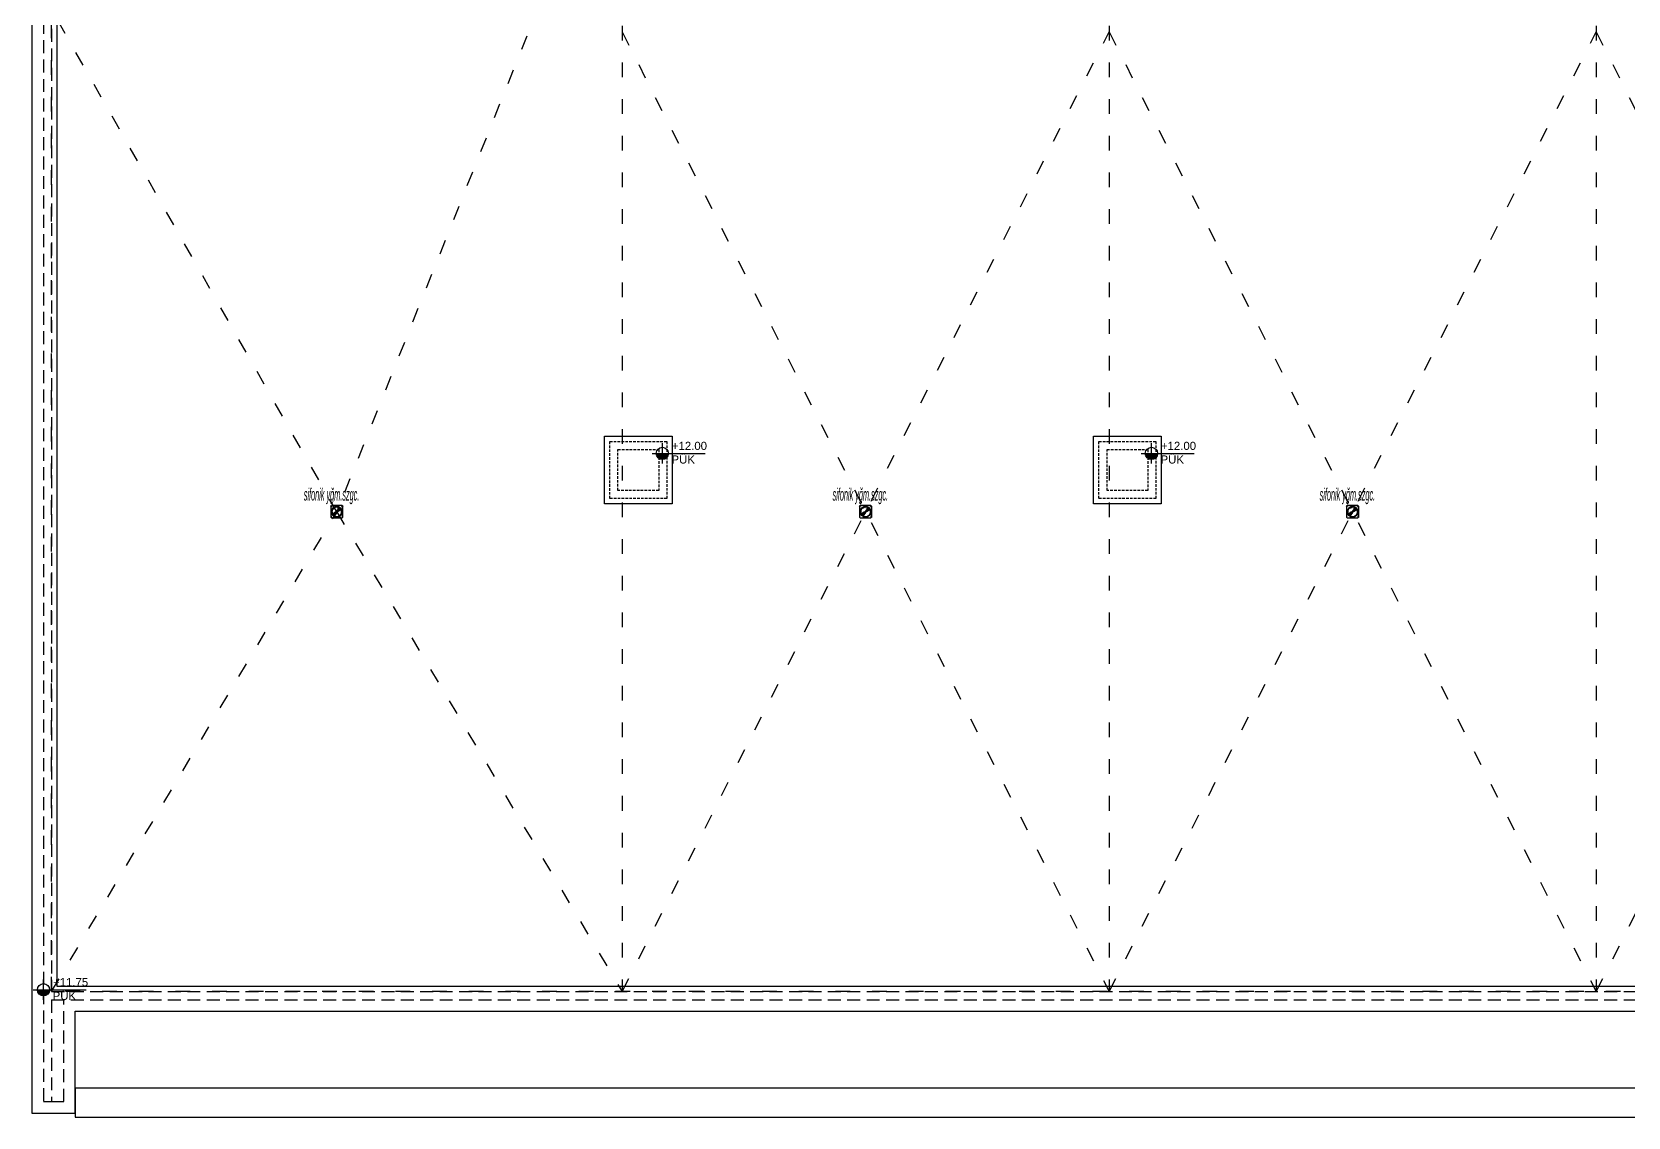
# Model space of a CAD drawing. Header units: centimetres. Extents: x 405564 to 502064, y 46284 to 60634.
# Drawn here: x 410622 to 414538, y 51795 to 54458 of the extents above; entities that cross this region are included whole.
import ezdxf
from ezdxf.enums import TextEntityAlignment as Align

# ---------------------------------------------------------------- set-up
doc = ezdxf.new("R2010")
doc.units = ezdxf.units.CM
doc.linetypes.add('ACAD_ISO03W100', pattern=[30, 12, -18])
doc.linetypes.add('HIDDEN', pattern=[9.525, 6.35, -3.175])
doc.layers.get('0').update_dxf_attribs({"color": 8, "lineweight": 9})
for name, color, linetype, lineweight in [('0-KRCN-MİMARİ-220526', 8, 'Continuous', 9), ('0-KRCN-SHT-YAZI-ÇAP-PİSSU', 41, 'Continuous', 30), ('GEB-BEZUG', 8, 'Continuous', 25)]:
    doc.layers.add(name, color=color, linetype=linetype, lineweight=lineweight)
for name, color, linetype in [('AS_GOR', 8, 'Continuous'), ('AS_GOR_UZAK2', 8, 'Continuous'), ('AS_SMB_KOT', 8, 'Continuous'), ('AS_TA_HIDDEN', 8, 'HIDDEN'), ('AS_TES_SUZGEC', 171, 'Continuous'), ('AS_YAZI_EGIM', 8, 'Continuous')]:
    doc.layers.add(name, color=color, linetype=linetype)
doc.styles.add('_yazı-50', font='arial.ttf')
doc.styles.add('ÇAP-2', font='ARIALNBI.TTF')

# ---------------------------------------------------------------- blocks, each defined once
blk = doc.blocks.new('kot01')
at = {"layer": 'AS_SMB_KOT'}
h = blk.add_hatch(color=8, dxfattribs=at)
edge = h.paths.add_edge_path()
edge.add_arc((0, 0), 0.3, 180, 360)
edge.add_line((0.3, 0), (-0.3, 0))
for p, q in [((-0.5, 0), (2.1, 0)), ((0, -0.5), (0, 0.5))]:
    blk.add_line(p, q, dxfattribs=at)
blk.add_circle((0, 0), 0.3, dxfattribs=at)
at = {"layer": 'AS_SMB_KOT', "style": '_yazı-50'}
for tag, p in [('INCE', (0.434, 0.1)), ('KABA', (0.434, -0.5))]:
    blk.add_attdef(tag, p, '', height=0.4, dxfattribs=at)
blk = doc.blocks.new('Einfügepunkt')
at = {"layer": 'GEB-BEZUG'}
for p, q in [((-1, -1), (1, 1)), ((-1, 1), (1, -1))]:
    blk.add_line(p, q, dxfattribs=at)
blk = doc.blocks.new('sifonik-suzgec')
at = {"layer": 'AS_TES_SUZGEC', "ltscale": 25}
for p, q in [((-15, 13), (-13, 15)), ((-15, 13), (-15, -13)), ((-12.9, 0.2), (-13.1, 0)), ((13, 15), (-13, 15)), ((-12.9, 0.2), (-12.2, 0.2)), ((-12.4, 3.5), (-12.6, 3.4)), ((-12.6, 3.4), (-12.5, 3.2)), ((-12.6, 3.4), (-11.9, 3.2)), ((-12.5, 3.2), (-11.8, 3)), ((-12.4, 3.5), (-11.7, 3.3)), ((-12.3, 0), (-12.2, 0.2)), ((-12.2, 0.2), (-11.8, 0.2)), ((-11.9, 3.2), (-11.7, 3.3)), ((-11.8, 3), (-11.9, 3.2)), ((-11.4, 2.9), (-11.8, 3)), ((-11.7, 3.3), (-11.3, 3.2)), ((-10.5, 1.6), (-11.7, 1.7)), ((-11.7, 1.4), (-10.6, 1.2)), ((-11.1, 6.6), (-11.3, 6.5)), ((-11.3, 6.5), (-11.3, 6.3)), ((-11.3, 6.5), (-10.7, 6.2)), ((-11.3, 6.3), (-10.6, 5.9)), ((-11.1, 6.6), (-10.4, 6.2)), ((-11, 4.3), (-9.9, 3.9)), ((-9.8, 4.2), (-10.8, 4.7)), ((-10.7, 6.2), (-10.4, 6.2)), ((-10.6, 5.9), (-10.7, 6.2)), ((-10.3, 5.7), (-10.6, 5.9)), ((-10.6, 1.2), (-10.5, 1.6)), ((-10.4, 6.2), (-10.1, 6.1)), ((-9.9, 3.9), (-9.8, 4.2)), ((-9.5, 7), (-8.5, 6.3)), ((-8.3, 6.6), (-9.3, 7.3)), ((-9.2, 9.2), (-9.2, 9)), ((-9, 9.2), (-9.2, 9.2)), ((-9.2, 9.2), (-8.7, 8.7)), ((-9.2, 9), (-8.7, 8.5)), ((-9, 9.2), (-8.5, 8.7)), ((-8.7, 8.7), (-8.5, 8.7)), ((-8.7, 8.5), (-8.7, 8.7)), ((-8.5, 8.2), (-8.7, 8.5)), ((-8.5, 8.7), (-8.2, 8.5)), ((-8.5, 6.3), (-8.3, 6.6)), ((-7.3, 9.3), (-6.6, 8.3)), ((-6.3, 8.5), (-7, 9.5)), ((-6.5, 11.3), (-6.6, 11.1)), ((-6.6, 11.1), (-6.2, 10.4)), ((-6.6, 8.3), (-6.3, 8.5)), ((-6.5, 11.3), (-6.2, 10.7)), ((-6.3, 11.3), (-6.5, 11.3)), ((-6.3, 11.3), (-5.9, 10.6)), ((-6.2, 10.7), (-5.9, 10.6)), ((-6.2, 10.4), (-6.2, 10.7)), ((-6.1, 10.1), (-6.2, 10.4)), ((-5.9, 10.6), (-5.7, 10.3)), ((-4.7, 10.8), (-4.2, 9.8)), ((-3.9, 9.9), (-4.3, 11)), ((-4.2, 9.8), (-3.9, 9.9)), ((-3.4, 12.6), (-3.5, 12.4)), ((-3.5, 12.4), (-3.3, 11.7)), ((-3.4, 12.6), (-3.2, 11.9)), ((-3.2, 12.5), (-3.4, 12.6)), ((-3.3, 11.7), (-3.2, 11.9)), ((-3.2, 11.3), (-3.3, 11.7)), ((-0.6, 0.6), (-3.3, -1.2)), ((-3.3, -1.3), (-0.5, 0.5)), ((-3.2, 12.5), (-3, 11.8)), ((-3.2, 11.9), (-3, 11.8)), ((-3, 11.8), (-2.9, 11.4)), ((-1.7, 11.7), (-1.6, 10.5)), ((-1.6, 10.5), (-1.2, 10.6)), ((-1.2, 10.6), (-1.4, 11.7)), ((1.8, 4.2), (-0.6, 0.6)), ((-0.6, 0.6), (-0.5, 0.5)), ((-0.5, 0.5), (1.8, 4.1)), ((-0.5, 0.5), (0, 0)), ((0, 13.1), (-0.2, 12.9)), ((-0.2, 12.9), (-0.2, 12.2)), ((-0.2, 12.2), (0, 12.3)), ((-0.2, 11.8), (-0.2, 12.2)), ((0, 13.1), (0, 12.3)), ((0.2, 12.9), (0, 13.1)), ((0, 12.3), (0.2, 12.2)), ((0, 0), (2.6, 2.6)), ((0, 0), (0, 0.2)), ((0.2, 12.9), (0.2, 12.2)), ((0.2, 12.2), (0.2, 11.8)), ((3.3, 1.3), (0.5, -0.5)), ((0.6, -0.6), (3.3, 1.2)), ((1.4, 11.7), (1.2, 10.6)), ((1.2, 10.6), (1.6, 10.5)), ((1.6, 10.5), (1.7, 11.7)), ((1.9, 4.3), (1.8, 4.2)), ((1.8, 4.2), (1.8, 4.1)), ((1.8, 4.2), (1.8, 4.2)), ((1.8, 4.1), (1.8, 4.2)), ((2.6, 2.6), (1.8, 4.2)), ((1.8, 4.1), (2.6, 2.6)), ((3.8, 7.3), (1.9, 4.3)), ((1.9, 4.3), (3.9, 7.2)), ((1.9, 4.2), (1.9, 4.3)), ((1.9, 4.3), (1.9, 4.2)), ((1.9, 4.3), (1.9, 4.3)), ((2.7, 2.7), (1.9, 4.3)), ((1.9, 4.2), (2.7, 2.7)), ((2.6, 2.6), (2.6, 2.6)), ((2.6, 2.6), (2.6, 2.6)), ((2.6, 2.6), (3.3, 1.3)), ((3.3, 1.3), (2.6, 2.6)), ((2.7, 2.7), (7.7, 7.7)), ((2.7, 2.7), (2.7, 2.7)), ((2.7, 2.7), (2.7, 2.7)), ((2.7, 2.7), (3.4, 1.4)), ((3.4, 1.4), (2.7, 2.7)), ((2.9, 11.4), (3, 11.8)), ((3.2, 12.5), (3, 11.8)), ((3, 11.8), (3.2, 11.9)), ((3.4, 12.6), (3.2, 11.9)), ((3.4, 12.6), (3.2, 12.5)), ((3.2, 11.9), (3.3, 11.7)), ((3.3, 11.7), (3.2, 11.3)), ((3.5, 12.4), (3.3, 11.7)), ((3.3, 1.2), (3.5, 1.3)), ((3.3, 1.3), (3.3, 1.3)), ((3.3, 1.2), (3.3, 1.3)), ((3.3, 1.3), (3.3, 1.2)), ((3.5, 12.4), (3.4, 12.6)), ((7.2, 3.9), (3.4, 1.4)), ((3.4, 1.4), (3.4, 1.4)), ((3.5, 1.3), (3.4, 1.4)), ((3.4, 1.4), (3.5, 1.3)), ((3.5, 1.3), (7.3, 3.8)), ((3.8, 7.3), (4.1, 7.7)), ((4.3, 11), (3.9, 9.9)), ((3.9, 9.9), (4.2, 9.8)), ((4.1, 7.7), (5.7, 10.3)), ((4.2, 9.8), (4.7, 10.8)), ((5.7, 10.3), (5.9, 10.5)), ((6.3, 11.3), (5.9, 10.5)), ((5.9, 10.5), (6.1, 10.6)), ((6.5, 11.3), (6.1, 10.6)), ((6.1, 10.6), (6.2, 10.3)), ((6.2, 10.3), (6.1, 10.1)), ((6.6, 11.1), (6.2, 10.3)), ((6.5, 11.3), (6.3, 11.3)), ((6.6, 11.1), (6.5, 11.3)), ((6.6, 9.8), (6.8, 9.9)), ((7.2, 9.3), (7.4, 9.5)), ((7.7, 4.1), (7.3, 3.8)), ((7.7, 9.2), (7.6, 9.1)), ((7.7, 7.7), (8.6, 8.6)), ((7.7, 4.1), (10.3, 5.7)), ((10.3, 5.8), (7.9, 4.3)), ((8.2, 8.5), (8.4, 8.6)), ((9, 9.2), (8.4, 8.6)), ((8.4, 8.6), (8.6, 8.6)), ((8.6, 8.4), (8.5, 8.2)), ((9.2, 9.2), (8.6, 8.6)), ((9.2, 9), (8.6, 8.4)), ((8.6, 8.6), (8.6, 8.4)), ((9.2, 9.2), (9, 9.2)), ((9.1, 7.6), (9.2, 7.7)), ((9.2, 9), (9.2, 9.2)), ((9.3, 7.2), (9.5, 7.4)), ((9.9, 6.8), (9.8, 6.6)), ((10.1, 6.1), (10.3, 6.2)), ((11.1, 6.6), (10.3, 6.2)), ((10.3, 6.2), (10.6, 6.1)), ((10.5, 6), (10.3, 5.8)), ((10.3, 5.7), (10.5, 5.9)), ((10.3, 5.8), (10.3, 5.7)), ((11.3, 6.3), (10.5, 5.9)), ((10.6, 6.1), (10.5, 6)), ((10.5, 5.9), (10.5, 6)), ((11.3, 6.5), (10.6, 6.1)), ((11.3, 6.5), (11.1, 6.6)), ((11.3, 6.3), (11.3, 6.5)), ((11.7, 3.3), (11.3, 3.2)), ((11.4, 2.9), (11.8, 3)), ((12.4, 3.5), (11.7, 3.3)), ((11.9, 3.2), (11.7, 3.3)), ((11.8, 3), (11.9, 3.2)), ((12.5, 3.2), (11.8, 3)), ((12.2, 0.2), (11.8, 0.2)), ((12.6, 3.4), (11.9, 3.2)), ((12.3, 0), (12.2, 0.2)), ((12.9, 0.2), (12.2, 0.2)), ((12.6, 3.4), (12.4, 3.5)), ((12.5, 3.2), (12.6, 3.4)), ((13.1, 0), (12.9, 0.2)), ((13, 15), (15, 13)), ((15, -13), (15, 13)), ((-13, -15), (-15, -13)), ((-13.1, 0), (-12.9, -0.2)), ((-13.1, 0), (-12.3, 0)), ((-13, -15), (13, -15)), ((-12.9, -0.2), (-12.2, -0.2)), ((-12.5, -3.2), (-12.6, -3.4)), ((-12.6, -3.4), (-11.9, -3.2)), ((-12.6, -3.4), (-12.4, -3.5)), ((-12.5, -3.2), (-11.8, -3)), ((-12.4, -3.5), (-11.7, -3.3)), ((-12.2, -0.2), (-12.3, 0)), ((-11.8, -0.2), (-12.2, -0.2)), ((-11.9, -3.2), (-11.8, -3)), ((-11.7, -3.3), (-11.9, -3.2)), ((-11.8, -3), (-11.4, -2.9)), ((-10.6, -1.2), (-11.7, -1.4)), ((-11.7, -1.7), (-10.5, -1.6)), ((-11.3, -3.2), (-11.7, -3.3)), ((-11.3, -6.3), (-10.5, -5.9)), ((-11.3, -6.5), (-10.6, -6.1)), ((-11.3, -6.3), (-11.3, -6.5)), ((-11.3, -6.5), (-11.1, -6.6)), ((-11.1, -6.6), (-10.3, -6.2)), ((-9.9, -3.9), (-11, -4.3)), ((-10.8, -4.7), (-9.8, -4.2)), ((-10.5, -1.6), (-10.6, -1.2)), ((-10.6, -6.1), (-10.5, -5.9)), ((-10.3, -6.2), (-10.6, -6.1)), ((-10.5, -5.9), (-10.3, -5.7)), ((-10.3, -5.7), (-7.7, -4.1)), ((-10.1, -6.1), (-10.3, -6.2)), ((-9.8, -4.2), (-9.9, -3.9)), ((-9.9, -6.8), (-9.8, -6.6)), ((-9.3, -7.2), (-9.5, -7.4)), ((-9.1, -7.6), (-9.2, -7.7)), ((-9.2, -9), (-8.6, -8.4)), ((-9.2, -9.2), (-8.6, -8.6)), ((-9.2, -9), (-9.2, -9.2)), ((-9.2, -9.2), (-9, -9.2)), ((-9, -9.2), (-8.4, -8.6)), ((-8.6, -8.6), (-7.7, -7.7)), ((-8.6, -8.4), (-8.5, -8.2)), ((-8.6, -8.6), (-8.6, -8.4)), ((-8.4, -8.6), (-8.6, -8.6)), ((-8.2, -8.5), (-8.4, -8.6)), ((-7.7, -7.7), (-2.7, -2.7)), ((-7.7, -4.1), (-7.3, -3.8)), ((-7.7, -9.2), (-7.6, -9.1)), ((-7.2, -9.3), (-7.4, -9.5)), ((-3.5, -1.3), (-7.3, -3.8)), ((-7.3, -3.9), (-3.4, -1.4)), ((-6.6, -9.8), (-6.8, -9.9)), ((-6.6, -11.1), (-6.2, -10.3)), ((-6.6, -11.1), (-6.5, -11.3)), ((-6.5, -11.3), (-6.1, -10.6)), ((-6.5, -11.3), (-6.3, -11.3)), ((-6.3, -11.3), (-5.9, -10.5)), ((-6.2, -10.3), (-6.1, -10.1)), ((-6.1, -10.6), (-6.2, -10.3)), ((-6, -10.5), (-6.1, -10.6)), ((-5.8, -10.3), (-6, -10.5)), ((-6, -10.5), (-5.9, -10.5)), ((-5.9, -10.5), (-5.7, -10.3)), ((-4.3, -7.9), (-5.8, -10.3)), ((-5.7, -10.3), (-5.8, -10.3)), ((-5.7, -10.3), (-4.1, -7.7)), ((-3.8, -7.3), (-4.1, -7.7)), ((-1.9, -4.3), (-3.9, -7.3)), ((-3.8, -7.3), (-1.9, -4.3)), ((-3.3, -1.2), (-3.5, -1.3)), ((-3.5, -1.3), (-3.4, -1.4)), ((-3.4, -1.4), (-3.5, -1.3)), ((-3.5, -12.4), (-3.3, -11.7)), ((-3.5, -12.4), (-3.4, -12.6)), ((-3.4, -1.4), (-3.4, -1.4)), ((-2.7, -2.7), (-3.4, -1.4)), ((-3.4, -1.4), (-2.7, -2.7)), ((-3.4, -12.6), (-3.2, -11.9)), ((-3.4, -12.6), (-3.2, -12.5)), ((-3.3, -1.3), (-3.3, -1.2)), ((-3.3, -1.2), (-3.3, -1.3)), ((-3.3, -1.3), (-3.3, -1.3)), ((-2.6, -2.6), (-3.3, -1.3)), ((-3.3, -1.3), (-2.6, -2.6)), ((-3.2, -11.3), (-3.3, -11.7)), ((-3.3, -11.7), (-3.2, -11.9)), ((-3.2, -11.9), (-3, -11.8)), ((-3.2, -12.5), (-3, -11.8)), ((-3, -11.8), (-2.9, -11.4)), ((-2.7, -2.7), (-2.7, -2.7)), ((-2.7, -2.7), (-1.9, -4.3)), ((-1.9, -4.2), (-2.7, -2.7)), ((-2.7, -2.7), (-2.7, -2.7)), ((-2.6, -2.6), (0, 0)), ((-2.6, -2.6), (-2.6, -2.6)), ((-2.6, -2.6), (-1.8, -4.2)), ((-1.8, -4.1), (-2.6, -2.6)), ((-2.6, -2.6), (-2.6, -2.6)), ((-1.9, -4.3), (-1.8, -4.2)), ((-1.9, -4.2), (-1.9, -4.3)), ((-1.9, -4.3), (-1.9, -4.2)), ((-1.9, -4.3), (-1.9, -4.3)), ((0.5, -0.5), (-1.8, -4.1)), ((-1.8, -4.2), (0.6, -0.6)), ((-1.8, -4.2), (-1.8, -4.1)), ((-1.8, -4.1), (-1.8, -4.2)), ((-1.8, -4.2), (-1.8, -4.2)), ((0, 0), (-0.3, 0)), ((-0.2, -11.8), (-0.2, -12.2)), ((-0.2, -12.2), (0, -12.3)), ((-0.2, -12.9), (-0.2, -12.2)), ((-0.2, -12.9), (0, -13.1)), ((0, 0), (0.5, -0.5)), ((0, 0), (0.2, 0)), ((0, 0), (0, -0.3)), ((0, -12.3), (0.2, -12.2)), ((0, -13.1), (0, -12.3)), ((0, -13.1), (0.2, -12.9)), ((0.2, -12.2), (0.2, -11.8)), ((0.2, -12.9), (0.2, -12.2)), ((0.6, -0.6), (0.5, -0.5)), ((2.9, -11.4), (3, -11.8)), ((3, -11.8), (3.2, -11.9)), ((3.2, -12.5), (3, -11.8)), ((3.3, -11.7), (3.2, -11.3)), ((3.2, -11.9), (3.3, -11.7)), ((3.4, -12.6), (3.2, -11.9)), ((3.2, -12.5), (3.4, -12.6)), ((3.5, -12.4), (3.3, -11.7)), ((3.4, -12.6), (3.5, -12.4)), ((5.7, -10.3), (5.9, -10.6)), ((5.9, -10.6), (6.2, -10.7)), ((6.3, -11.3), (5.9, -10.6)), ((6.2, -10.4), (6.1, -10.1)), ((6.2, -10.7), (6.2, -10.4)), ((6.6, -11.1), (6.2, -10.4)), ((6.5, -11.3), (6.2, -10.7)), ((6.3, -11.3), (6.5, -11.3)), ((6.5, -11.3), (6.6, -11.1)), ((8.2, -8.5), (8.5, -8.7)), ((8.7, -8.5), (8.5, -8.2)), ((8.5, -8.7), (8.7, -8.7)), ((9, -9.2), (8.5, -8.7)), ((8.7, -8.7), (8.7, -8.5)), ((9.2, -9), (8.7, -8.5)), ((9.2, -9.2), (8.7, -8.7)), ((9, -9.2), (9.2, -9.2)), ((9.2, -9.2), (9.2, -9)), ((10.1, -6.1), (10.4, -6.2)), ((10.6, -5.9), (10.3, -5.7)), ((10.4, -6.2), (10.7, -6.2)), ((11.1, -6.6), (10.4, -6.2)), ((10.7, -6.2), (10.6, -5.9)), ((11.3, -6.3), (10.6, -5.9)), ((11.3, -6.5), (10.7, -6.2)), ((11.1, -6.6), (11.3, -6.5)), ((11.3, -3.2), (11.7, -3.3)), ((11.3, -6.5), (11.3, -6.3)), ((11.8, -3), (11.4, -2.9)), ((11.7, -3.3), (11.9, -3.2)), ((12.4, -3.5), (11.7, -3.3)), ((11.8, -0.2), (12.2, -0.2)), ((11.9, -3.2), (11.8, -3)), ((12.5, -3.2), (11.8, -3)), ((12.6, -3.4), (11.9, -3.2)), ((12.2, -0.2), (12.3, 0)), ((12.9, -0.2), (12.2, -0.2)), ((13.1, 0), (12.3, 0)), ((12.4, -3.5), (12.6, -3.4)), ((12.6, -3.4), (12.5, -3.2)), ((12.9, -0.2), (13.1, 0)), ((15, -13), (13, -15))]:
    blk.add_line(p, q, dxfattribs=at)
for centre, radius in [((0, 0), 13.1), ((-12.5, 12.5), 0.3), ((12.5, 12.5), 0.3), ((-12.5, -12.5), 0.3), ((12.5, -12.5), 0.3)]:
    blk.add_circle(centre, radius, dxfattribs=at)
for centre, radius, start, end in [((0, 0), 12.9, 165.8007, 179.1993), ((0, 0), 12.6, 165.8198, 179.1802), ((0, 0), 12.9, 150.8007, 164.1993), ((0, 0), 12.6, 150.8198, 164.1802), ((0, 0), 12.1, 165.8539, 179.1461), ((0, 0), 12, 165.8607, 179.1393), ((0, 0), 11.8, 165.8753, 179.1247), ((0, 0), 11.8, 171.6247, 173.3753), ((0, 0), 12.1, 150.8539, 164.1461), ((0, 0), 12, 150.8607, 164.1393), ((0, 0), 11.8, 150.8753, 164.1247), ((0, 0), 12.9, 135.8007, 149.1993), ((0, 0), 11.8, 156.6247, 158.3753), ((0, 0), 12.6, 135.8198, 149.1802), ((0, 0), 12.1, 135.8539, 149.1461), ((0, 0), 12, 135.8607, 149.1393), ((0, 0), 11.8, 135.8753, 149.1247), ((0, 0), 11.8, 141.6247, 143.3753), ((0, 0), 12.9, 120.8007, 134.1993), ((0, 0), 12.6, 120.8198, 134.1802), ((0, 0), 12.1, 120.8539, 134.1461), ((0, 0), 12, 120.8607, 134.1393), ((0, 0), 11.8, 120.8753, 134.1247), ((0, 0), 11.8, 126.6247, 128.3753), ((0, 0), 12.9, 105.8007, 119.1993), ((0, 0), 12.6, 105.8198, 119.1802), ((0, 0), 12.1, 105.8539, 119.1461), ((0, 0), 12, 105.8607, 119.1393), ((0, 0), 11.8, 105.8753, 119.1247), ((0, 0), 11.8, 111.6247, 113.3753), ((0, 0), 12.9, 90.8007, 104.1993), ((0, 0), 12.6, 90.8198, 104.1802), ((0, 0), 12.1, 90.8539, 104.1461), ((0, 0), 12, 90.8607, 104.1393), ((0, 0), 11.8, 90.8753, 104.1247), ((0, 0), 11.8, 96.6247, 98.3753), ((0, 0), 12.9, 75.8007, 89.1993), ((0, 0), 12.6, 75.8198, 89.1802), ((0, 0), 12.1, 75.8539, 89.1461), ((0, 0), 12, 75.8607, 89.1393), ((0, 0), 11.8, 75.8753, 89.1247), ((0, 0), 11.8, 81.6247, 83.3753), ((0, 0), 11.8, 60.8753, 74.1247), ((0, 0), 12.1, 60.8539, 74.1461), ((0, 0), 12, 60.8607, 74.1393), ((0, 0), 12.6, 60.8198, 74.1802), ((0, 0), 12.9, 60.8007, 74.1993), ((5.9, 5.9), 2.58, 45, 135.7807), ((0, 0), 11.8, 66.6247, 68.3753), ((0, 0), 11.8, 45.8753, 59.1247), ((0, 0), 12.1, 45.8539, 59.1461), ((0, 0), 12, 55.6693, 59.1393), ((0, 0), 12.6, 45.8198, 59.1802), ((0, 0), 12.9, 45.8007, 59.1993), ((0, 0), 12, 52.1808, 55.6693), ((0, 0), 12, 45.8607, 50.069), ((5.9, 5.9), 2.58, 321.1789, 45), ((5.9, 5.9), 2.58, 314.2193, 321.1789), ((0, 0), 11.8, 30.8753, 44.1247), ((0, 0), 12, 39.931, 44.1393), ((0, 0), 12.1, 30.8539, 44.1461), ((0, 0), 12.6, 30.8198, 44.1802), ((0, 0), 12.9, 30.8007, 44.1993), ((0, 0), 12, 34.3307, 37.8192), ((0, 0), 12, 30.8607, 34.3307), ((0, 0), 11.8, 15.8753, 29.1247), ((0, 0), 12, 15.8607, 29.1393), ((0, 0), 12.1, 15.8539, 29.1461), ((0, 0), 12.6, 15.8198, 29.1802), ((0, 0), 12.9, 15.8007, 29.1993), ((0, 0), 11.8, 0.8753, 14.1247), ((0, 0), 12, 0.8607, 14.1393), ((0, 0), 12.1, 0.8539, 14.1461), ((0, 0), 12.6, 0.8198, 14.1802), ((0, 0), 12.9, 0.8007, 14.1993), ((0, 0), 12.9, 180.8007, 194.1993), ((0, 0), 12.6, 180.8198, 194.1802), ((0, 0), 12.9, 195.8007, 209.1993), ((0, 0), 12.1, 180.8539, 194.1461), ((0, 0), 12.6, 195.8198, 209.1802), ((0, 0), 12, 180.8607, 194.1393), ((0, 0), 11.8, 180.8753, 194.1247), ((0, 0), 11.8, 186.6247, 188.3753), ((0, 0), 12.1, 195.8539, 209.1461), ((0, 0), 12, 195.8607, 209.1393), ((0, 0), 11.8, 195.8753, 209.1247), ((0, 0), 12.9, 210.8007, 224.1993), ((0, 0), 11.8, 201.6247, 203.3753), ((0, 0), 12.6, 210.8198, 224.1802), ((0, 0), 12.1, 210.8539, 224.1461), ((0, 0), 12, 210.8607, 214.3307), ((0, 0), 11.8, 210.8753, 224.1247), ((0, 0), 12, 214.3307, 217.8192), ((0, 0), 12, 219.931, 224.1393), ((0, 0), 12.9, 225.8007, 239.1993), ((0, 0), 12.6, 225.8198, 239.1802), ((-5.9, -5.9), 2.58, 134.2193, 225), ((0, 0), 12, 225.8607, 230.069), ((0, 0), 12.1, 225.8539, 239.1461), ((0, 0), 11.8, 225.8753, 239.1247), ((-5.9, -5.9), 2.58, 225, 308.8211), ((0, 0), 12, 232.1808, 235.6693), ((0, 0), 12, 235.6693, 239.1393), ((0, 0), 12.9, 240.8007, 254.1993), ((0, 0), 12.6, 240.8198, 254.1802), ((0, 0), 12.1, 240.8539, 254.1461), ((0, 0), 12, 240.8607, 254.1393), ((0, 0), 11.8, 240.8753, 254.1247), ((-5.9, -5.9), 2.58, 308.8211, 315.7807), ((0, 0), 12.9, 255.8007, 269.1993), ((0, 0), 12.6, 255.8198, 269.1802), ((0, 0), 12.1, 255.8539, 269.1461), ((0, 0), 11.8, 255.8753, 269.1247), ((0, 0), 12, 255.8607, 269.1393), ((0, 0), 11.8, 270.8753, 284.1247), ((0, 0), 12, 270.8607, 284.1393), ((0, 0), 12.1, 270.8539, 284.1461), ((0, 0), 12.6, 270.8198, 284.1802), ((0, 0), 12.9, 270.8007, 284.1993), ((0, 0), 11.8, 285.8753, 299.1247), ((0, 0), 12, 285.8607, 299.1393), ((0, 0), 12.1, 285.8539, 299.1461), ((0, 0), 12.6, 285.8198, 299.1802), ((0, 0), 12.9, 285.8007, 299.1993), ((0, 0), 11.8, 300.8753, 314.1247), ((0, 0), 12, 300.8607, 314.1393), ((0, 0), 12.1, 300.8539, 314.1461), ((0, 0), 12.6, 300.8198, 314.1802), ((0, 0), 12.9, 300.8007, 314.1993), ((0, 0), 11.8, 315.8753, 329.1247), ((0, 0), 12, 315.8607, 329.1393), ((0, 0), 12.1, 315.8539, 329.1461), ((0, 0), 12.6, 315.8198, 329.1802), ((0, 0), 12.9, 315.8007, 329.1993), ((0, 0), 11.8, 330.8753, 344.1247), ((0, 0), 12, 330.8607, 344.1393), ((0, 0), 12.1, 330.8539, 344.1461), ((0, 0), 12.6, 330.8198, 344.1802), ((0, 0), 12.9, 330.8007, 344.1993), ((0, 0), 11.8, 345.8753, 359.1247), ((0, 0), 12, 345.8607, 359.1393), ((0, 0), 12.1, 345.8539, 359.1461), ((0, 0), 12.6, 345.8198, 359.1802), ((0, 0), 12.9, 345.8007, 359.1993)]:
    blk.add_arc(centre, radius, start, end, dxfattribs=at)
for points, knots in [([(7.7, 7.7), (7.6, 7.8), (7.5, 7.9), (7.1, 8.2), (6.8, 8.3), (6.2, 8.4), (5.9, 8.5), (5.6, 8.4), (5.4, 8.4), (5.2, 8.3), (4.7, 8.2), (4.6, 8.1), (4.3, 7.9), (4.1, 7.7), (3.9, 7.5), (3.9, 7.4), (3.8, 7.3)], [-0.783062, -0.783062, -0.783062, -0.783062, -0.634163, -0.634163, -0.192454, -0.192454, 0.106051, 0.106051, 0.106051, 0.404556, 0.404556, 0.625445, 0.625445, 0.846335, 0.846335, 0.994853, 0.994853, 0.994853, 0.994853]), ([(3.8, 7.3), (3.8, 7.3), (3.8, 7.3), (3.8, 7.3), (3.8, 7.3), (3.8, 7.3)], [0.994853329, 0.994853329, 0.994853329, 0.994853329, 0.995833954, 0.995833954, 0.996814579, 0.996814579, 0.996814579, 0.996814579]), ([(3.9, 7.3), (3.9, 7.4), (4, 7.5), (4.2, 7.7), (4.3, 7.8), (4.6, 8), (4.8, 8.1), (5.2, 8.3), (5.4, 8.3), (5.7, 8.4), (5.9, 8.4), (6.1, 8.4), (6.7, 8.3), (7.1, 8.1), (7.5, 7.8), (7.6, 7.7), (7.7, 7.7)], [-0.994853, -0.994853, -0.994853, -0.994853, -0.846335, -0.846335, -0.625445, -0.625445, -0.404556, -0.404556, -0.106051, -0.106051, -0.106051, 0.192454, 0.192454, 0.634163, 0.634163, 0.784802, 0.784802, 0.784802, 0.784802]), ([(3.9, 7.2), (3.9, 7.2), (3.9, 7.2), (3.9, 7.3), (3.9, 7.3), (3.9, 7.3)], [-0.996814579, -0.996814579, -0.996814579, -0.996814579, -0.995833954, -0.995833954, -0.994853329, -0.994853329, -0.994853329, -0.994853329]), ([(7.7, 7.7), (7.7, 7.6), (7.8, 7.5), (8, 7.2), (8.1, 7.1), (8.2, 6.7), (8.3, 6.6), (8.4, 6.1), (8.4, 5.9), (8.4, 5.7), (8.3, 5.4), (8.3, 5.2), (8, 4.6), (7.8, 4.3), (7.5, 4), (7.4, 3.9), (7.3, 3.9)], [2.356791, 2.356791, 2.356791, 2.356791, 2.50743, 2.50743, 2.728284, 2.728284, 2.949139, 2.949139, 3.247644, 3.247644, 3.247644, 3.546149, 3.546149, 3.987927, 3.987927, 4.136446, 4.136446, 4.136446, 4.136446]), ([(7.3, 3.8), (7.4, 3.9), (7.5, 3.9), (7.9, 4.3), (8.1, 4.6), (8.3, 5.2), (8.4, 5.4), (8.4, 5.6), (8.5, 5.9), (8.4, 6.2), (8.4, 6.6), (8.3, 6.8), (8.2, 7.1), (8.1, 7.3), (7.9, 7.5), (7.8, 7.6), (7.7, 7.7)], [-4.136446, -4.136446, -4.136446, -4.136446, -3.987927, -3.987927, -3.546149, -3.546149, -3.247644, -3.247644, -3.247644, -2.949139, -2.949139, -2.728284, -2.728284, -2.50743, -2.50743, -2.358531, -2.358531, -2.358531, -2.358531]), ([(7.7, 7.7), (7.7, 7.7), (7.7, 7.7), (7.7, 7.7), (7.7, 7.7), (7.7, 7.7)], [-0.1161431, -0.1161431, -0.1161431, -0.1161431, -0.0580714, -0.0580714, 0, 0, 0, 0]), ([(-7.3, -3.8), (-7.4, -3.9), (-7.5, -3.9), (-7.9, -4.3), (-8.1, -4.6), (-8.3, -5.2), (-8.4, -5.4), (-8.4, -5.6), (-8.5, -5.9), (-8.4, -6.2), (-8.4, -6.6), (-8.3, -6.8), (-8.2, -7.1), (-8.1, -7.3), (-7.9, -7.5), (-7.8, -7.6), (-7.7, -7.7)], [-4.136446, -4.136446, -4.136446, -4.136446, -3.987927, -3.987927, -3.546149, -3.546149, -3.247644, -3.247644, -3.247644, -2.949139, -2.949139, -2.728284, -2.728284, -2.50743, -2.50743, -2.358531, -2.358531, -2.358531, -2.358531]), ([(-7.7, -7.7), (-7.7, -7.6), (-7.8, -7.5), (-8, -7.2), (-8.1, -7.1), (-8.2, -6.7), (-8.3, -6.6), (-8.4, -6.1), (-8.4, -5.9), (-8.4, -5.7), (-8.3, -5.4), (-8.3, -5.2), (-8, -4.6), (-7.8, -4.3), (-7.5, -4), (-7.4, -3.9), (-7.3, -3.9)], [2.356791, 2.356791, 2.356791, 2.356791, 2.50743, 2.50743, 2.728284, 2.728284, 2.949139, 2.949139, 3.247644, 3.247644, 3.247644, 3.546149, 3.546149, 3.987927, 3.987927, 4.136446, 4.136446, 4.136446, 4.136446]), ([(-7.7, -7.7), (-7.6, -7.8), (-7.5, -7.9), (-7.1, -8.2), (-6.8, -8.3), (-6.2, -8.4), (-5.9, -8.5), (-5.6, -8.4), (-5.4, -8.4), (-5.2, -8.3), (-4.7, -8.2), (-4.6, -8.1), (-4.3, -7.9), (-4.1, -7.7), (-3.9, -7.5), (-3.9, -7.4), (-3.8, -7.3)], [-0.783062, -0.783062, -0.783062, -0.783062, -0.634163, -0.634163, -0.192454, -0.192454, 0.106051, 0.106051, 0.106051, 0.404556, 0.404556, 0.625445, 0.625445, 0.846335, 0.846335, 0.994853, 0.994853, 0.994853, 0.994853]), ([(-3.9, -7.3), (-3.9, -7.4), (-4, -7.5), (-4.2, -7.7), (-4.3, -7.8), (-4.6, -8), (-4.8, -8.1), (-5.2, -8.3), (-5.4, -8.3), (-5.7, -8.4), (-5.9, -8.4), (-6.1, -8.4), (-6.7, -8.3), (-7.1, -8.1), (-7.5, -7.8), (-7.6, -7.7), (-7.7, -7.7)], [-0.994853, -0.994853, -0.994853, -0.994853, -0.846335, -0.846335, -0.625445, -0.625445, -0.404556, -0.404556, -0.106051, -0.106051, -0.106051, 0.192454, 0.192454, 0.634163, 0.634163, 0.784802, 0.784802, 0.784802, 0.784802]), ([(-7.7, -7.7), (-7.7, -7.7), (-7.7, -7.7), (-7.7, -7.7), (-7.7, -7.7), (-7.7, -7.7)], [0, 0, 0, 0, 0.0580714, 0.0580714, 0.1161431, 0.1161431, 0.1161431, 0.1161431]), ([(-3.9, -7.3), (-3.9, -7.3), (-3.9, -7.3), (-3.9, -7.3), (-3.9, -7.3), (-3.9, -7.3)], [-0.996814579, -0.996814579, -0.996814579, -0.996814579, -0.995833954, -0.995833954, -0.994853329, -0.994853329, -0.994853329, -0.994853329]), ([(-3.8, -7.3), (-3.8, -7.3), (-3.8, -7.3), (-3.8, -7.3), (-3.8, -7.3), (-3.8, -7.3)], [0.994853329, 0.994853329, 0.994853329, 0.994853329, 0.995833954, 0.995833954, 0.996814579, 0.996814579, 0.996814579, 0.996814579])]:
    blk.add_open_spline(points, degree=3, knots=knots, dxfattribs=at)
for points in [[(7.3, 3.9), (7.3, 3.9), (7.2, 3.9), (7.2, 3.9)], [(7.3, 3.8), (7.3, 3.8), (7.3, 3.8), (7.3, 3.8)], [(-7.3, -3.8), (-7.3, -3.8), (-7.3, -3.8), (-7.3, -3.8)], [(-7.3, -3.9), (-7.3, -3.9), (-7.3, -3.9), (-7.3, -3.9)]]:
    blk.add_open_spline(points, degree=3, dxfattribs=at)
at = {"ltscale": 25, "xscale": 0.1000000000000008, "yscale": 0.1000000000000008, "zscale": 0.1000000000000008}
blk.add_blockref('Einfügepunkt', (0, 0), dxfattribs=at)
at = {"layer": '0-KRCN-SHT-YAZI-ÇAP-PİSSU', "linetype": 'Continuous', "style": 'ÇAP-2', "width": 0.5}
blk.add_text('sifonik yğm.szgc.', height=30, dxfattribs=at).set_placement((-80.9, 27.6))
blk = doc.blocks.new('A$C6A10209E')
at = {"layer": 'AS_GOR'}
for points in [[(5357.7, -5626.5), (5357.7, -6073.5), (5057.7, -6073.5), (5057.7, -8829.5), (5163.7, -8829.5), (5163.7, -8579.5), (13157.7, -8579.5)], [(5418.7, -5626.5), (5418.7, -6134.5), (5118.7, -6134.5), (5118.7, -8518.5), (13157.7, -8518.5)]]:
    blk.add_lwpolyline(points, dxfattribs=at)
for points in [[(6462.7, -7168.5), (6628.7, -7168.5), (6628.7, -7334.5), (6462.7, -7334.5)], [(6462.7, -7168.5), (6628.7, -7168.5), (6628.7, -7334.5), (6462.7, -7334.5)], [(7662.7, -7168.5), (7828.7, -7168.5), (7828.7, -7334.5), (7662.7, -7334.5)], [(7662.7, -7168.5), (7828.7, -7168.5), (7828.7, -7334.5), (7662.7, -7334.5)]]:
    blk.add_lwpolyline(points, close=True, dxfattribs=at)
at = {"layer": 'AS_GOR_UZAK2'}
blk.add_lwpolyline([(13157.7, -8768.5), (5163.7, -8768.5), (5163.7, -8839.5), (13157.7, -8839.5)], close=True, dxfattribs=at)
at = {"layer": 'AS_TA_HIDDEN', "linetype": 'HIDDEN', "ltscale": 5}
for p, q in [((5085.7, -6101.5), (5085.7, -8801.5)), ((5105.7, -6121.5), (5105.7, -8531.5)), ((5105.7, -8531.5), (13185.7, -8531.5)), ((5105.7, -8551.5), (5105.7, -8801.5)), ((5105.7, -8551.5), (13185.7, -8551.5)), ((5085.7, -8801.5), (5105.7, -8801.5))]:
    blk.add_line(p, q, dxfattribs=at)
at = {"layer": 'AS_TA_HIDDEN'}
for points in [[(6475.7, -7181.5), (6615.7, -7181.5), (6615.7, -7321.5), (6475.7, -7321.5)], [(6475.7, -7181.5), (6615.7, -7181.5), (6615.7, -7321.5), (6475.7, -7321.5)], [(6495.7, -7201.5), (6595.7, -7201.5), (6595.7, -7301.5), (6495.7, -7301.5)], [(6495.7, -7201.5), (6595.7, -7201.5), (6595.7, -7301.5), (6495.7, -7301.5)], [(7675.7, -7181.5), (7815.7, -7181.5), (7815.7, -7321.5), (7675.7, -7321.5)], [(7675.7, -7181.5), (7815.7, -7181.5), (7815.7, -7321.5), (7675.7, -7321.5)], [(7695.7, -7201.5), (7795.7, -7201.5), (7795.7, -7301.5), (7695.7, -7301.5)], [(7695.7, -7201.5), (7795.7, -7201.5), (7795.7, -7301.5), (7695.7, -7301.5)]]:
    blk.add_lwpolyline(points, close=True, dxfattribs=at)
at = {"layer": 'AS_TA_HIDDEN', "linetype": 'HIDDEN', "ltscale": 5}
blk.add_lwpolyline([(5105.7, -8801.5), (5135.7, -8801.5), (5135.7, -8551.5)], dxfattribs=at)
at = {"layer": 'AS_YAZI_EGIM', "linetype": 'ACAD_ISO03W100', "ltscale": 3}
blk.add_lwpolyline([(5105.7, -3821.5), (13185.7, -3821.5), (13185.7, -8531.5), (5105.7, -8531.5), (5105.7, -6121.5), (5405.7, -6121.5), (5405.7, -5601.5), (6035.7, -5601.5), (6035.7, -5171.5), (5105.7, -5171.5)], close=True, dxfattribs=at)
for points in [[(6505.7, -3821.5), (6505.7, -8531.5)], [(7700.7, -3821.5), (7700.7, -8531.5)], [(8895.7, -3821.5), (8895.7, -8531.5)], [(6505.7, -5601.5), (5805.7, -7354), (6505.7, -8531.5)], [(5105.7, -8531.5), (5805.7, -7354), (5105.7, -6121.5)], [(6505.7, -8531.5), (7700.7, -6176.5)], [(6505.7, -6176.5), (7700.7, -8531.5)], [(7700.7, -8531.5), (8895.7, -6176.5)], [(7700.7, -6176.5), (8895.7, -8531.5)], [(8895.7, -8531.5), (10090.7, -6176.5)], [(8895.7, -6176.5), (10090.7, -8531.5)]]:
    blk.add_lwpolyline(points, dxfattribs=at)
for p in [(5805.7, -7354), (7103.2, -7354), (8298.2, -7354)]:
    blk.add_blockref('sifonik-suzgec', p)
at = {"layer": 'AS_SMB_KOT'}
ref = blk.add_blockref('kot01', (6604.5, -7210.7), dxfattribs=dict(at, xscale=50, yscale=50, zscale=50))
ref.add_attrib('INCE', '+12.00', dxfattribs={"layer": '0', "color": 1, "height": 20, "style": '_yazı-50'}).set_placement((6627.9, -7208.2), align=Align.BOTTOM_LEFT)
ref.add_attrib('KABA', 'PÜK', (6627, -7235.7), dxfattribs={"layer": '0', "height": 20, "style": '_yazı-50'})
ref = blk.add_blockref('kot01', (7804.5, -7210.7), dxfattribs=dict(at, xscale=50, yscale=50, zscale=50))
ref.add_attrib('INCE', '+12.00', dxfattribs={"layer": '0', "color": 1, "height": 20, "style": '_yazı-50'}).set_placement((7827.9, -7208.2), align=Align.BOTTOM_LEFT)
ref.add_attrib('KABA', 'PÜK', (7827, -7235.7), dxfattribs={"layer": '0', "height": 20, "style": '_yazı-50'})
ref = blk.add_blockref('kot01', (5086, -8526.9), dxfattribs=dict(at, xscale=50, yscale=50, zscale=50))
ref.add_attrib('INCE', '+11.75', dxfattribs={"layer": '0', "color": 1, "height": 20, "style": '_yazı-50'}).set_placement((5109.4, -8524.4), align=Align.BOTTOM_LEFT)
ref.add_attrib('KABA', 'PÜK', (5108.5, -8551.9), dxfattribs={"layer": '0', "height": 20, "style": '_yazı-50'})

msp = doc.modelspace()

# ---------------------------------------------------------------- block references
at = {"layer": '0-KRCN-MİMARİ-220526'}
msp.add_blockref('A$C6A10209E', (405564.1, 60634), dxfattribs=at)

doc.saveas('drawing.dxf')
